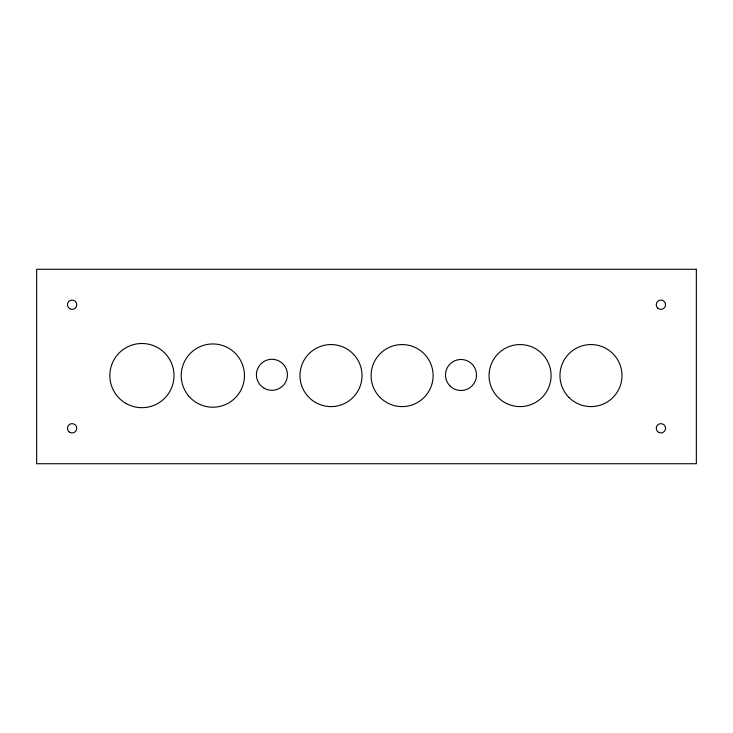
<?xml version="1.0" encoding="UTF-8"?>
<svg xmlns="http://www.w3.org/2000/svg" width="733" height="733" viewBox="0 0 733 733"><rect width="100%" height="100%" fill="white"/><g stroke="black" fill="none" stroke-linecap="round" stroke-linejoin="round"><path stroke-width="1.1" d="M696.35 269.268L36.65 269.268L36.65 463.732L696.35 463.732L696.35 269.268M69.772 432.314A4.655 4.655 0 0 0 76.754 428.283A4.655 4.655 0 0 0 69.772 424.251A4.655 4.655 0 0 0 69.772 432.314M657.611 308.007A4.655 4.655 0 0 0 665.39 305.918A4.655 4.655 0 0 0 659.691 300.228A4.655 4.655 0 0 0 657.611 308.007M69.772 308.749A4.655 4.655 0 0 0 76.754 304.717A4.655 4.655 0 0 0 69.772 300.686A4.655 4.655 0 0 0 69.772 308.749M658.573 432.314A4.655 4.655 0 0 0 665.555 428.283A4.655 4.655 0 0 0 658.573 424.251A4.655 4.655 0 0 0 658.573 432.314M188.61 395.912A31.629 31.629 0 0 0 242.55 386.401A31.629 31.629 0 0 0 207.347 344.437A31.629 31.629 0 0 0 188.61 395.912M125.884 403.379A32.096 32.096 0 0 0 174.023 375.58A32.096 32.096 0 0 0 125.884 347.79A32.096 32.096 0 0 0 125.884 403.379M264.164 388.224A15.512 15.512 0 0 0 287.428 374.801A15.512 15.512 0 0 0 264.164 361.369A15.512 15.512 0 0 0 264.164 388.224M315.492 402.444A31.015 31.015 0 0 0 362.02 375.58A31.015 31.015 0 0 0 315.492 348.725A31.015 31.015 0 0 0 315.492 402.444M380.17 397.515A31.015 31.015 0 0 0 432.058 383.616A31.015 31.015 0 0 0 394.079 345.628A31.015 31.015 0 0 0 380.17 397.515M450.025 385.961A15.512 15.512 0 0 0 475.974 379.007A15.512 15.512 0 0 0 456.98 360.013A15.512 15.512 0 0 0 450.025 385.961M504.57 402.444A31.015 31.015 0 0 0 551.088 375.58A31.015 31.015 0 0 0 504.57 348.725A31.015 31.015 0 0 0 504.57 402.444M569.046 397.515A31.015 31.015 0 0 0 620.933 383.616A31.015 31.015 0 0 0 582.946 345.628A31.015 31.015 0 0 0 569.046 397.515"/></g></svg>
